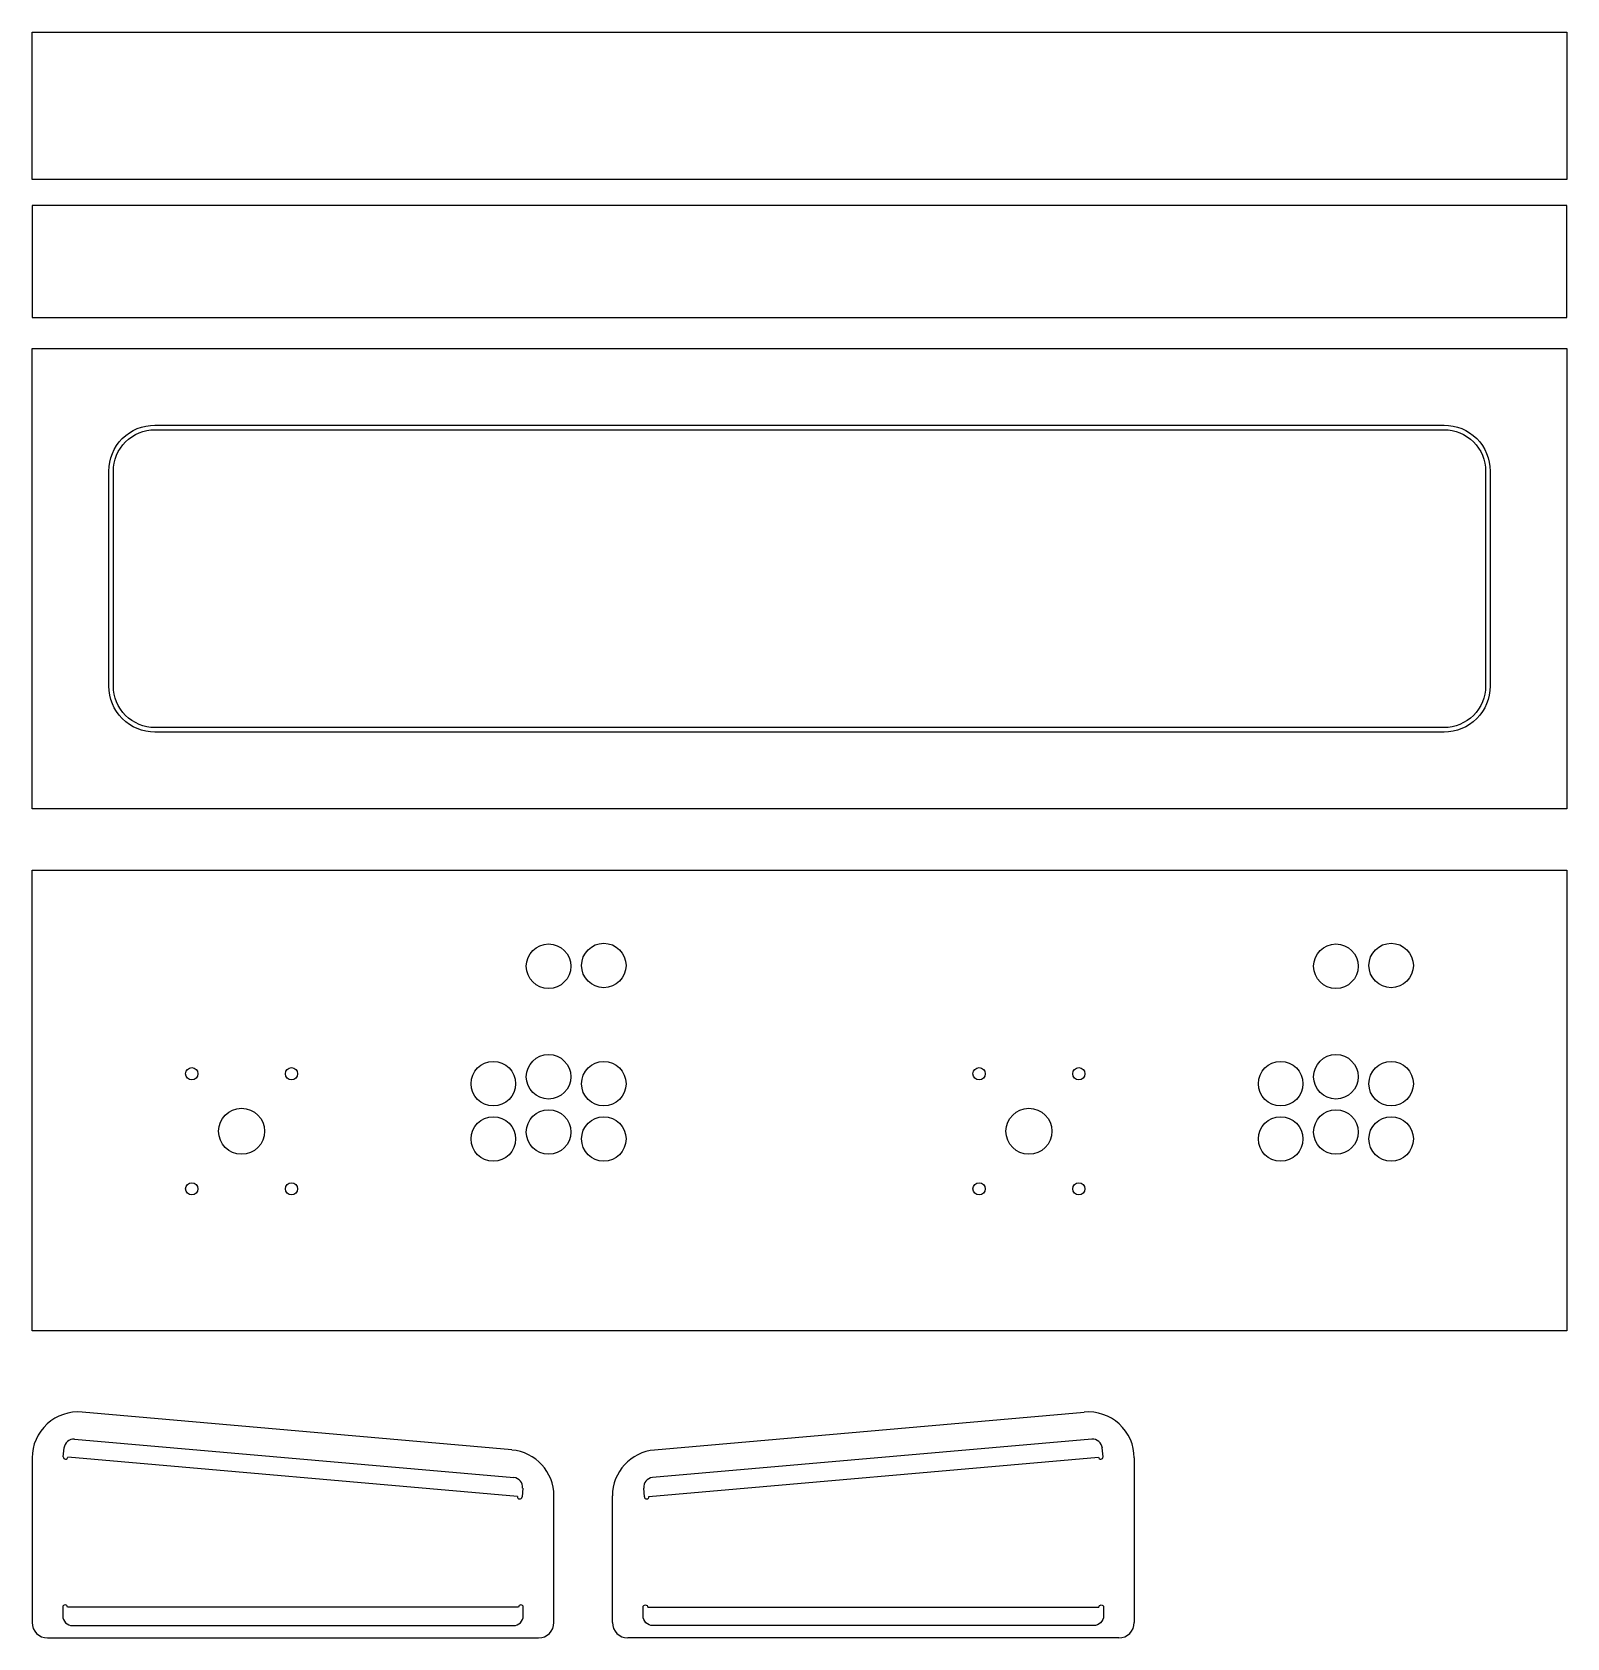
# Model space of a CAD drawing. Header units: millimetres. Extents: x 0 to 1000, y -200 to 846.
import ezdxf

# ---------------------------------------------------------------- set-up
doc = ezdxf.new("R2010")
doc.units = ezdxf.units.MM
doc.layers.get('0').update_dxf_attribs({"linetype": 'CONTINUOUS', "true_color": 0xffffff})

msp = doc.modelspace()

# ---------------------------------------------------------------- linework, layer by layer
for p, q in [((312.6, -77.6), (32.6, -52.9)), ((405.5, -77.6), (685.5, -52.9)), ((27.7, -70.6), (313.9, -95.6)), ((690.4, -70.6), (404.2, -95.6)), ((0, -82.8), (0, -190)), ((20.3, -82), (20.8, -76.3)), ((316.2, -107.8), (23.3, -82.2)), ((401.9, -107.8), (694.8, -82.2)), ((697.8, -82), (697.3, -76.3)), ((718.1, -82.8), (718.1, -190)), ((319.7, -102.5), (319.2, -108.1)), ((398.4, -102.5), (398.9, -108.1)), ((340, -190), (340, -107.5)), ((378.1, -190), (378.1, -107.5)), ((10, -200), (330, -200)), ((708.1, -200), (388.1, -200))]:
    msp.add_line(p, q)
for points in [[(0, 846), (1000, 846), (1000, 750), (0, 750), (0, 846)], [(1000, 733), (0, 733), (0, 660), (1000, 660), (1000, 733)], [(0, 640), (1000, 640), (1000, 340), (0, 340), (0, 640)], [(0, 300), (1000, 300), (1000, 0), (0, 0), (0, 300)]]:
    msp.add_lwpolyline(points)
for points in [[(950, 560), (950, 420, -0.414214), (920, 390), (80, 390, -0.414214), (50, 420), (50, 560, -0.414214), (80, 590), (920, 590, -0.414214), (950, 560)], [(947, 560), (947, 420, -0.414214), (920, 393), (80, 393, -0.414214), (53, 420), (53, 560, -0.414214), (80, 587), (920, 587, -0.414214), (947, 560)], [(317, -180), (23, -180, 1), (20, -180), (20, -185.6, 0.414214), (26.3, -192), (313.6, -192, 0.414214), (320, -185.6), (320, -180, 1), (317, -180)], [(401.1, -180), (695.1, -180, -1), (698.1, -180), (698.1, -185.6, -0.414214), (691.7, -192), (404.4, -192, -0.414214), (398.1, -185.6), (398.1, -180, -1), (401.1, -180)]]:
    msp.add_lwpolyline(points, format="xyb")
for centre, radius in [((336.5, 237.5), 14.5), ((372.5, 238), 14.5), ((849.5, 237.5), 14.5), ((885.5, 238), 14.5), ((336.5, 165.5), 14.5), ((849.5, 165.5), 14.5), ((104, 167.5), 4), ((169, 167.5), 4), ((300.5, 161), 14.5), ((372.5, 161), 14.5), ((617, 167.5), 4), ((682, 167.5), 4), ((813.5, 161), 14.5), ((885.5, 161), 14.5), ((136.5, 130), 15), ((300.5, 125), 14.5), ((336.5, 129.5), 14.5), ((372.5, 125), 14.5), ((649.5, 130), 15), ((813.5, 125), 14.5), ((849.5, 129.5), 14.5), ((885.5, 125), 14.5), ((104, 92.5), 4), ((169, 92.5), 4), ((617, 92.5), 4), ((682, 92.5), 4)]:
    msp.add_circle(centre, radius)
for centre, radius, start, end in [((30, -82.8), 30, 84.9575, 180), ((688.1, -82.8), 30, 360, 95.0425), ((27.1, -76.9), 6.35, 85, 175), ((691, -76.9), 6.35, 5, 95), ((21.8, -82.1), 1.5, 175, 355), ((310, -107.5), 30, 0, 84.9575), ((408.1, -107.5), 30, 95.0425, 180), ((696.3, -82.1), 1.5, 185, 5), ((313.3, -101.9), 6.35, 355, 85), ((404.8, -101.9), 6.35, 95, 185), ((317.7, -108), 1.5, 175, 355), ((400.4, -108), 1.5, 185, 5), ((10, -190), 10, 180, 270), ((330, -190), 10, 270, 0), ((388.1, -190), 10, 180, 270), ((708.1, -190), 10, 270, 360)]:
    msp.add_arc(centre, radius, start, end)

doc.saveas('drawing.dxf')
